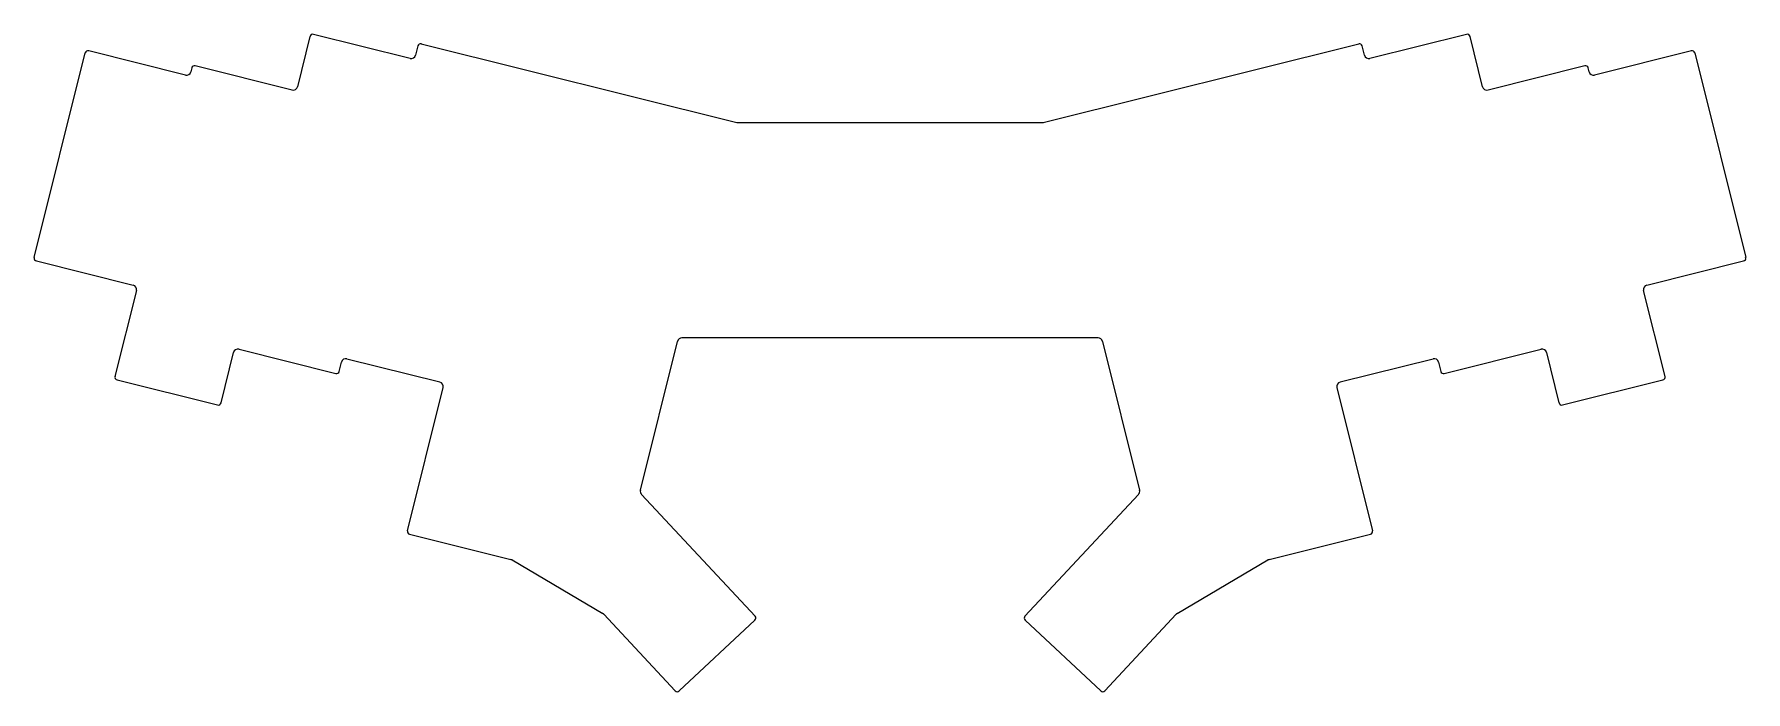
# Model space of a CAD drawing. Header units: millimetres. Extents: x 59 to 362, y -215 to -99.
import ezdxf

# ---------------------------------------------------------------- set-up
doc = ezdxf.new("R2010")
doc.units = ezdxf.units.MM

msp = doc.modelspace()

# ---------------------------------------------------------------- linework, layer by layer
for p, q in [((107.48, -99.25), (105.26, -108.18)), ((125.26, -103.17), (108.09, -98.89)), ((312.83, -98.89), (295.66, -103.17)), ((315.66, -108.18), (313.44, -99.25)), ((58.54, -138.48), (67.59, -102.19)), ((85.37, -106.1), (68.19, -101.82)), ((126.64, -100.94), (126.23, -102.59)), ((127.25, -100.57), (183.24, -114.53)), ((237.68, -114.53), (293.67, -100.57)), ((294.69, -102.59), (294.27, -100.94)), ((352.73, -101.82), (335.55, -106.1)), ((353.33, -102.19), (362.38, -138.48)), ((86.51, -104.84), (86.34, -105.52)), ((104.29, -108.76), (87.11, -104.48)), ((333.81, -104.48), (316.63, -108.76)), ((334.58, -105.52), (334.41, -104.84)), ((183.43, -114.55), (237.49, -114.55)), ((58.9, -139.08), (76.08, -143.36)), ((344.84, -143.36), (362.01, -139.08)), ((76.66, -144.33), (72.86, -159.57)), ((348.06, -159.57), (344.26, -144.33)), ((94.88, -154.75), (112.06, -159.03)), ((166.15, -179.74), (172.73, -153.34)), ((247.41, -152.74), (173.51, -152.74)), ((248.18, -153.34), (254.77, -179.74)), ((308.86, -159.03), (326.04, -154.75)), ((91.69, -164.26), (93.91, -155.33)), ((112.66, -158.67), (113.07, -157.02)), ((114.04, -156.44), (130.54, -160.55)), ((290.38, -160.55), (306.88, -156.44)), ((307.85, -157.02), (308.26, -158.67)), ((327.01, -155.33), (329.23, -164.26)), ((73.23, -160.17), (91.08, -164.62)), ((329.84, -164.62), (347.69, -160.17)), ((124.78, -186.94), (131.12, -161.52)), ((289.8, -161.52), (296.14, -186.94)), ((166.34, -180.48), (186.51, -202.1)), ((234.41, -202.1), (254.57, -180.48)), ((125.15, -187.55), (143.15, -192.04)), ((277.77, -192.04), (295.77, -187.55)), ((143.36, -192.12), (159.48, -201.62)), ((261.43, -201.62), (277.56, -192.12)), ((159.66, -201.76), (172.32, -215.33)), ((173.02, -215.36), (186.48, -202.81)), ((234.44, -202.81), (247.89, -215.36)), ((248.6, -215.33), (261.26, -201.76))]:
    msp.add_line(p, q)
for centre, radius, start, end in [((107.97, -99.37), 0.5, 76, 166), ((312.95, -99.37), 0.5, 14, 104), ((68.07, -102.31), 0.5, 76, 166), ((125.46, -102.39), 0.8, 256, 346), ((125.38, -102.68), 0.5, 255.9999934, 255.9999994), ((127.13, -101.06), 0.5, 76, 166), ((293.79, -101.06), 0.5, 14, 104), ((295.46, -102.39), 0.8, 194, 284), ((295.17, -102.46), 0.5, 194.0000006, 194.0000066), ((295.53, -102.68), 0.5, 284.0000006, 284.0000066), ((352.85, -102.31), 0.5, 14, 104), ((85.56, -105.33), 0.8, 256, 346), ((85.49, -105.62), 0.5, 255.9999934, 255.9999994), ((85.85, -105.4), 0.5, 345.9999934, 345.9999994), ((86.99, -104.96), 0.5, 76, 166), ((333.93, -104.96), 0.5, 14, 104), ((335.36, -105.33), 0.8, 194, 284), ((335.43, -105.62), 0.5, 284.0000006, 284.0000066), ((104.48, -107.98), 0.8, 256, 346), ((104.41, -108.27), 0.5, 255.9999934, 255.9999994), ((104.77, -108.06), 0.5, 345.9999934, 345.9999994), ((316.44, -107.98), 0.8, 194, 284), ((316.51, -108.27), 0.5, 284.0000006, 284.0000066), ((183.43, -113.75), 0.8, 256, 270), ((237.49, -113.75), 0.8, 270, 284), ((59.02, -138.6), 0.5, 166, 256), ((361.89, -138.6), 0.5, 284, 14), ((75.88, -144.14), 0.8, 346, 76), ((76.17, -144.21), 0.5, 345.9999934, 345.9999994), ((345.03, -144.14), 0.8, 104, 194), ((94.69, -155.53), 0.8, 436, 166), ((173.51, -153.54), 0.8, 450, 166), ((247.41, -153.54), 0.8, 14, 90), ((326.23, -155.53), 0.8, 14, 104), ((94.4, -155.45), 0.5, 165.9999934, 165.9999994), ((113.85, -157.21), 0.8, 436, 166), ((113.56, -157.14), 0.5, 165.9999934, 165.9999994), ((307.07, -157.21), 0.8, 14, 104), ((307.36, -157.14), 0.5, 14.0000006, 14.0000066), ((326.52, -155.45), 0.5, 14.0000006, 14.0000066), ((73.35, -159.69), 0.5, 166, 256), ((112.18, -158.55), 0.5, 256, 346), ((130.34, -161.33), 0.8, 346, 76), ((290.57, -161.33), 0.8, 104, 194), ((308.74, -158.55), 0.5, 194, 284), ((347.57, -159.69), 0.5, 284, 14), ((91.2, -164.14), 0.5, 256, 346), ((329.72, -164.14), 0.5, 194, 284), ((166.93, -179.93), 0.8, 166, 223), ((253.99, -179.93), 0.8, 317, 14), ((254.28, -179.86), 0.5, 14.0000006, 14.0000066), ((125.27, -187.06), 0.5, 166, 256), ((295.65, -187.06), 0.5, 284, 14), ((142.96, -192.81), 0.8, 419.5, 76), ((277.96, -192.81), 0.8, 104, 120.5), ((159.08, -202.31), 0.8, 403, 59.5), ((186.14, -202.44), 0.5, 313, 43), ((234.78, -202.44), 0.5, 137, 227), ((261.84, -202.31), 0.8, 120.5, 137), ((172.68, -214.99), 0.5, 223, 313), ((248.24, -214.99), 0.5, 227, 317)]:
    msp.add_arc(centre, radius, start, end)

doc.saveas('drawing.dxf')
